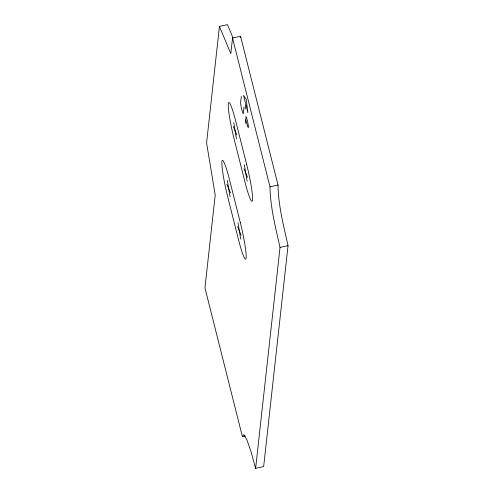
<?xml version="1.0" encoding="UTF-8"?>
<svg xmlns="http://www.w3.org/2000/svg" width="493" height="493" viewBox="0 0 493 493"><rect width="100%" height="100%" fill="white"/><g stroke="black" fill="none" stroke-linecap="round" stroke-linejoin="round"><path stroke-width="0.74" d="M233.004 37.924L227.47 24.65L219.447 26.425L206.585 142.927L215.207 195.068L204.959 287.906L242.414 436.675L245.329 436.028M242.414 436.675L243.912 434.647L246.95 439.953L251.066 451.791L255.633 468.35L263.656 466.575L288.041 245.662C283.574 225.702 278.329 205.593 278.021 185.029L240.559 36.26L232.542 38.041L230.816 53.669L219.447 26.425M240.399 37.751L240.559 36.26M241.305 96.449L240.627 102.587A5.713 0.561 77.5 0 0 241.786 109.575A5.713 0.561 77.5 0 0 243.308 113.23L243.986 107.092M245.163 108.978L245.705 104.06L247.899 112.774L246.223 99.327L243.511 95.346L245.545 103.444M245.286 123.367L246.087 116.416L247.092 119.435A6.366 0.629 77.5 0 1 248.38 127.225A6.366 0.629 77.5 0 1 246.685 123.151L245.884 119.984M255.633 468.35L280.024 247.437C275.55 227.476 270.312 207.374 269.998 186.81L232.542 38.041M269.998 186.81L278.021 185.029M280.024 247.437L288.041 245.662M233.318 126.461L236.874 134.99M243.973 168.766L247.529 177.295M226.928 184.364L230.484 192.892M237.577 226.669L241.139 235.198M244.399 164.865L247.098 181.19M233.75 122.56L236.449 138.884M238.008 222.774L240.707 239.099M227.353 180.469L230.052 196.793M246.685 164.588L236.03 122.276A28.896 2.847 77.5 0 0 228.321 103.801A28.896 2.847 77.5 0 0 234.163 139.168L244.818 181.473A28.896 2.847 77.5 0 0 252.527 199.955A28.896 2.847 77.5 0 0 246.685 164.588M240.288 222.491L229.639 180.185A28.896 2.847 77.5 0 0 221.924 161.704A28.896 2.847 77.5 0 0 227.772 197.071L238.427 239.382A28.896 2.847 77.5 0 0 246.136 257.857A28.896 2.847 77.5 0 0 240.288 222.491"/></g></svg>
